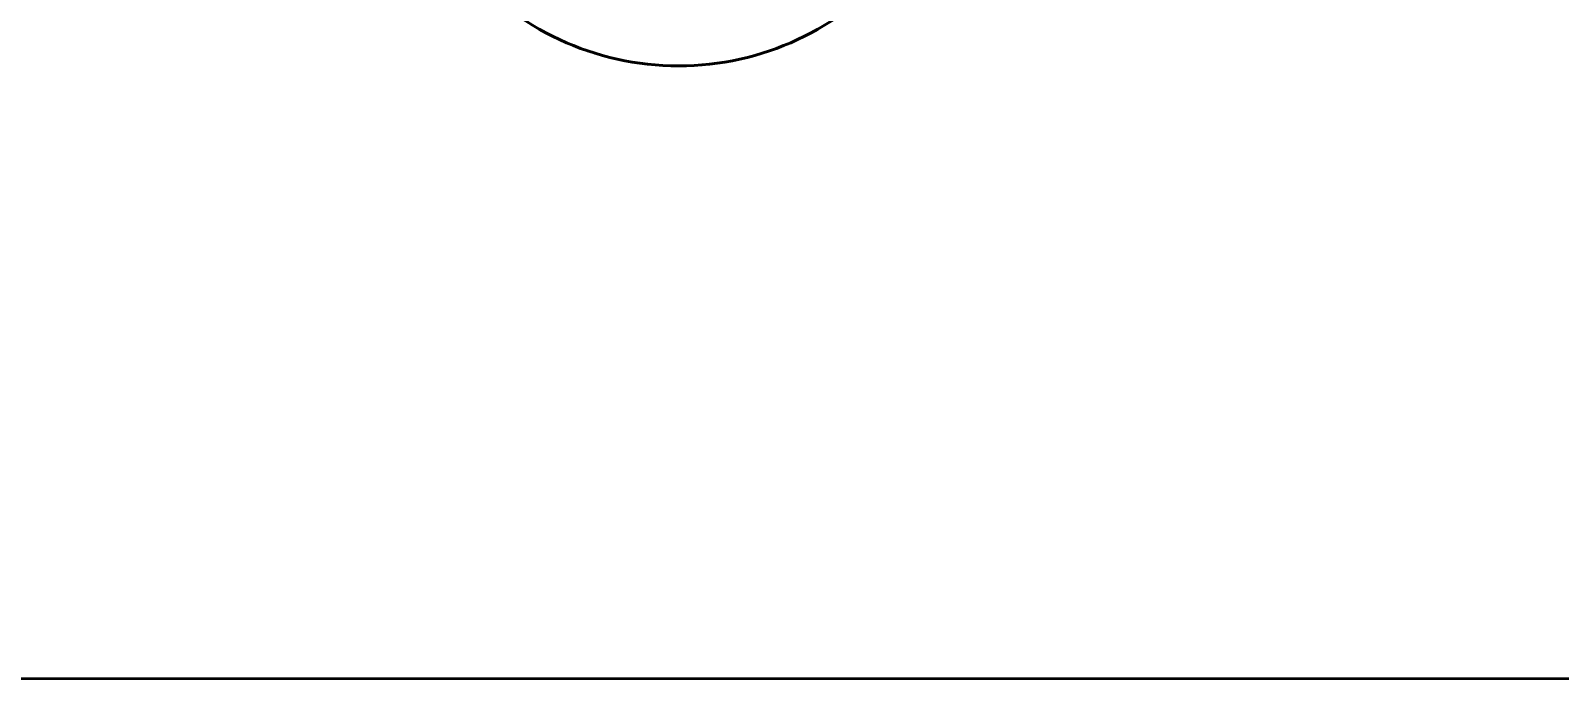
# Model space of a CAD drawing. Extents: x 63409 to 65835, y 58125 to 61555.
# Drawn here: x 63931 to 64677, y 59079 to 59395 of the extents above; entities that cross this region are included whole.
import ezdxf

# ---------------------------------------------------------------- set-up
doc = ezdxf.new("R2010")
doc.units = 0
doc.header["$MEASUREMENT"] = 0
doc.layers.get('Defpoints').update_dxf_attribs({"linetype": 'CONTINUOUS'})
doc.layers.add('Dim', color=4, linetype='CONTINUOUS')
doc.layers.add('OUTLINE', color=11, linetype='CONTINUOUS', lineweight=40)
doc.layers.add('Y', color=202, linetype='CONTINUOUS', lineweight=35)
doc.styles.add('h', font='', dxfattribs={"height": 30})
doc.styles.get('h').set_extended_font_data('Haansoft Batang')
doc.dimstyles.new('SERIM', dxfattribs={"dimscale": 10, "dimtxt": 3, "dimasz": 2, "dimexe": 1, "dimexo": 1.5, "dimgap": 1, "dimtad": 1, "dimtoh": 1, "dimdec": 0, "dimdsep": 46, "dimtxsty": 'h', "dimcen": -0.3, "dimclrt": 2, "dimadec": 0, "dimazin": 0, "dimtfac": 1, "dimtdec": 0, "dimtmove": 1, "dimatfit": 3, "dimfxl": 0, "dimtolj": 1, "dimtzin": 0, "dimarcsym": 0})

# ---------------------------------------------------------------- blocks, each defined once
blk = doc.blocks.new('*D19')
at = {"layer": 'Defpoints', "color": 0}
for p in [(64554.39, 59879.21), (64666.2, 59079.21), (64762.87, 59079.21)]:
    blk.add_point(p, dxfattribs=at)
at = {"layer": 'Dim', "color": 0, "lineweight": -2}
for p, q in [((64569.39, 59879.21), (64772.87, 59879.21)), ((64762.87, 59859.21), (64762.87, 59099.21))]:
    blk.add_line(p, q, dxfattribs=at)
at = {"layer": 'Dim', "color": 0}
for points in [[(64759.54, 59859.21), (64766.2, 59859.21), (64762.87, 59879.21)], [(64759.54, 59099.21), (64766.2, 59099.21), (64762.87, 59079.21)]]:
    blk.add_solid(points, dxfattribs=at)
at = {"layer": 'Dim', "color": 0, "insert": (64737.87, 59479.21), "char_height": 30, "attachment_point": 5, "rotation": 90, "style": 'h'}
blk.add_mtext('\\A1;800', dxfattribs=at)

msp = doc.modelspace()

# ---------------------------------------------------------------- linework, layer by layer
at = {"layer": 'OUTLINE', "color": 0}
msp.add_arc((64247.51463, 59515.64779), 137.72699, 220.10497345, 319.89502655, dxfattribs=at)
at = {"layer": 'Y', "color": 0}
msp.add_line((63846.72829, 59079.21312), (65382.51445, 59079.21312), dxfattribs=at)

# ---------------------------------------------------------------- dimensions: what is measured, and where the dimension line sits
at = {"layer": 'Dim', "color": 0}
dim = msp.add_linear_dim(base=(64762.86994, 59079.21312), p1=(64554.39491, 59879.21312), p2=(64666.19552, 59079.21312), angle=90, dimstyle='SERIM', override={"dimse2": 1, "dimclrt": 0}, dxfattribs=at)
dim.commit()
dim.dimension.update_dxf_attribs({"geometry": '*D19', "text_midpoint": (64737.86994, 59479.21312)})

doc.saveas('drawing.dxf')
